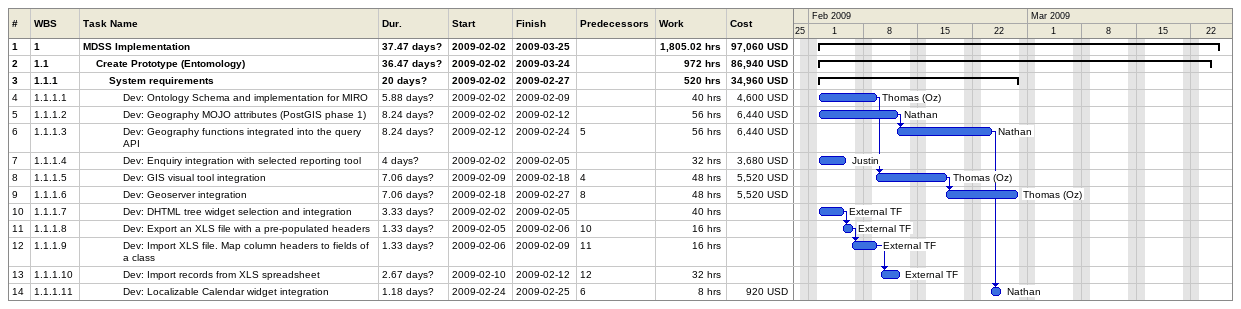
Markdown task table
| ID | WBS | Task | Duration | Start | Finish | Predecessors | Resources | Work (h) | Cost (USD) |
|---|---|---|---|---|---|---|---|---|---|
| 1 | 1 | **MDSS Implementation** | 37.47d? | 2009-02-02 | 2009-03-25 |  |  | 1805.02 | 97060 |
| 2 | 1.1 | **Create Prototype (Entomology)** | 36.47d? | 2009-02-02 | 2009-03-24 |  |  | 972 | 86940 |
| 3 | 1.1.1 | **System requirements** | 20d? | 2009-02-02 | 2009-02-27 |  |  | 520 | 34960 |
| 4 | 1.1.1.1 | Dev: Ontology Schema and implementation for MIRO | 5.88d? | 2009-02-02 | 2009-02-09 |  | Thomas (Oz) | 40 | 4600 |
| 5 | 1.1.1.2 | Dev: Geography MOJO attributes (PostGIS phase 1) | 8.24d? | 2009-02-02 | 2009-02-12 |  | Nathan | 56 | 6440 |
| 6 | 1.1.1.3 | Dev: Geography functions integrated into the query API | 8.24d? | 2009-02-12 | 2009-02-24 | 5 | Nathan | 56 | 6440 |
| 7 | 1.1.1.4 | Dev: Enquiry integration with selected reporting tool | 4d? | 2009-02-02 | 2009-02-05 |  | Justin | 32 | 3680 |
| 8 | 1.1.1.5 | Dev: GIS visual tool integration | 7.06d? | 2009-02-09 | 2009-02-18 | 4 | Thomas (Oz) | 48 | 5520 |
| 9 | 1.1.1.6 | Dev: Geoserver integration | 7.06d? | 2009-02-18 | 2009-02-27 | 8 | Thomas (Oz) | 48 | 5520 |
| 10 | 1.1.1.7 | Dev: DHTML tree widget selection and integration | 3.33d? | 2009-02-02 | 2009-02-05 |  | External TF | 40 |  |
| 11 | 1.1.1.8 | Dev: Export an XLS file with a pre-populated headers | 1.33d? | 2009-02-05 | 2009-02-06 | 10 | External TF | 16 |  |
| 12 | 1.1.1.9 | Dev: Import XLS file. Map column headers to fields of a class | 1.33d? | 2009-02-06 | 2009-02-09 | 11 | External TF | 16 |  |
| 13 | 1.1.1.10 | Dev: Import records from XLS spreadsheet | 2.67d? | 2009-02-10 | 2009-02-12 | 12 | External TF | 32 |  |
| 14 | 1.1.1.11 | Dev: Localizable Calendar widget integration | 1.18d? | 2009-02-24 | 2009-02-25 | 6 | Nathan | 8 | 920 |
